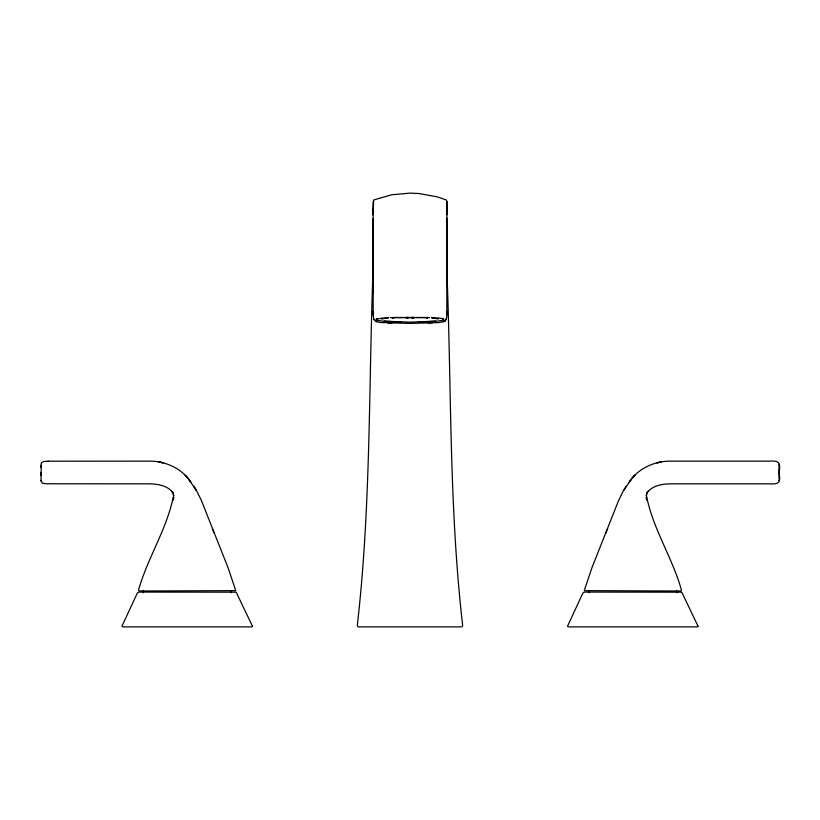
<?xml version="1.0" encoding="UTF-8"?>
<svg xmlns="http://www.w3.org/2000/svg" width="820" height="820" viewBox="0 0 820 820"><rect width="100%" height="100%" fill="white"/><g stroke="black" fill="none" stroke-linecap="round" stroke-linejoin="round"><path stroke-width="1.23" d="M190.301 481.381L188.467 478.993L196.687 490.842L201.402 500.487L228.114 567.86L235.77 590.646L139.277 591.015L138.477 590.267C147.538 557.723 167.475 528.316 173.635 495.106L173.717 495.71L171.862 491.272L173.266 493.025C167.741 485.491 157.655 483.902 148.912 483.831L46.012 483.769L42.353 483.236L41 480.581M41 475.415L41 472.648M143.357 592.737L143.357 590.4M231.066 592.737L231.066 590.4M373.12 264.276L373.202 247.302M373.1 214.799L373.11 208.669M373.161 313.691L373.151 311.354M373.141 273.101L373.131 260.135L373.151 281.68L373.131 270.713M373.131 259.007L373.131 252.498M373.192 252.129L373.202 238.405M373.151 256.137L373.202 226.843M373.202 246.84L373.202 232.378M406.771 317.196L406.771 318.385L407.981 318.385L407.981 317.196M412.019 317.196L412.019 318.385L413.229 318.385L413.229 317.196M446.797 222.24L446.797 217.997M428.214 322.998C434.446 321.952 447.812 325.089 446.838 314.798M446.869 260.135L446.849 280.327M446.838 314.921L446.869 201.402L446.285 199.947L437.327 196.872L418.999 193.53L410 193.11L391.755 194.781L373.715 199.947L373.11 210.945M446.797 238.405L446.808 252.129M446.89 227.591L446.869 219.463L446.797 234.52M446.89 210.945L446.869 201.402M676.643 592.737L676.643 590.4M779 480.581L779 479.874M779 478.747L779 475.333M779 474.288L779 471.941M779 470.803L779 464.335M41 465.299L41 467.4M373.182 258.351L373.141 267.289L373.172 263.497M373.12 260.76L373.192 252.601M446.859 273.101L446.89 262.523M446.797 234.797L446.756 248.255M446.849 311.354L446.838 313.691M446.88 238.087L446.88 234.315M373.151 256.537L373.12 264.101L373.202 237.205M373.141 269.442L373.182 249.772M373.12 269.103L373.131 267.505M443.62 319.472L443.62 320.005L443.066 318.539L432.017 317.678M373.202 258.915L373.243 253.052M446.777 240.096L446.797 226.843M372.977 273.562L373.141 258.689M373.069 265.957L373.141 260.842L372.936 275.12L373.028 269.678C368.692 388.29 370.865 507.375 357.305 625.414L358.176 626.89L461.814 626.89L462.675 625.414C449.237 509.702 451.533 392.934 447.084 276.658L447.238 283.648L446.859 260.842M629.698 481.381L631.533 478.993L623.313 490.842L618.598 500.487L591.886 567.86L584.229 590.646L680.723 591.015L681.522 590.267C672.461 557.723 652.525 528.316 646.365 495.106L646.283 495.71L647.39 492.02L646.539 494.091M372.587 290.833L372.895 276.668M372.752 283.648L372.792 282.49M381.997 317.914L381.792 319.041L388.096 317.637M173.676 497.648L173.737 497.125L173.348 500.046M605.744 533.328L607.661 528.603M446.377 221.092L446.777 220.365M623.753 490.411L626.131 486.27M647.144 492.615C652.617 485.327 662.56 483.943 671.088 483.831L769.252 483.831C777.749 484.312 781.357 483.533 779 473.078M629.094 482.18C638.185 468.333 654.749 460.84 671.078 461.158L769.252 461.168C778.149 460.522 781.142 461.875 779 472.269M376.503 318.99L387.983 317.678M392.647 318.303L394.297 317.565M434.354 317.719L432.089 318.252M435.645 321.296L442.144 320.487L443.2 318.621M427.866 321.635L418.794 322.034L435.707 321.194L410 322.137L384.293 321.194L401.205 322.034L392.196 321.604M432.488 322.772L410 323.418L387.511 322.772L391.888 323.008M392.401 317.504L427.599 317.504M48.236 461.188L148.922 461.158C165.261 460.83 181.814 468.333 190.906 482.18M48.349 461.178L43.696 461.445L41.256 462.931L41 481.012M390.269 317.586L429.731 317.586M425.703 317.565L427.353 318.303M391.786 322.998C386.117 321.583 377.743 324.679 373.797 319.205L376.657 321.737L373.746 319.226L373.161 314.798M431.904 317.637L438.208 319.041L438.003 317.914M384.354 321.296L377.856 320.487L376.8 318.621M387.911 318.252L385.646 317.719M193.868 486.27L196.246 490.411L194.166 486.772M373.11 231.004L373.131 219.463L373.623 221.092M172.856 492.615L172.61 492.02L173.461 494.091M212.339 528.603L214.256 533.328M646.652 500.046L646.262 497.125L646.324 497.648M373.223 220.365L373.131 219.463L373.202 234.52M373.131 201.402L373.151 293.632M446.859 258.689L447.023 273.562L446.951 267.822M446.797 261.201L446.859 267.289L446.767 255.461M446.828 263.497L446.808 252.601M446.787 258.915L446.767 247.312L446.88 264.276M446.88 264.101L446.849 256.537L446.869 263.753M446.818 249.772L446.859 269.442M373.202 234.797L373.223 242.505M446.89 230.481L446.88 228.114L446.89 231.004M446.849 256.137L446.808 237.216L446.767 244.903M373.11 218.602L373.12 222.425M446.89 208.669L446.9 214.799M446.869 252.498L446.869 266.029M588.934 590.4L588.934 592.737M446.797 232.378L446.797 246.84M376.503 318.447L376.503 320.231M373.151 280.604L373.161 314.921M698.045 626.224L697.348 626.89L568.229 626.89L567.532 626.224L582.918 593.034L584.455 592.081L681.748 592.183L698.045 626.224M252.468 626.224L251.771 626.89L122.651 626.89L121.954 626.224L137.34 593.034L138.867 592.081L236.16 592.183L252.468 626.224M446.203 319.205L445.034 320.845L446.203 319.205M648.138 491.272L646.734 493.025L648.149 491.282M634.793 475.303L631.841 478.562L634.793 475.303M445.075 320.794L443.343 321.737L445.075 320.794M661.002 461.988L657.097 462.787L661.002 461.988M162.903 462.787L158.998 461.988L162.883 462.777M188.2 478.593L185.207 475.303L188.159 478.562"/></g></svg>
